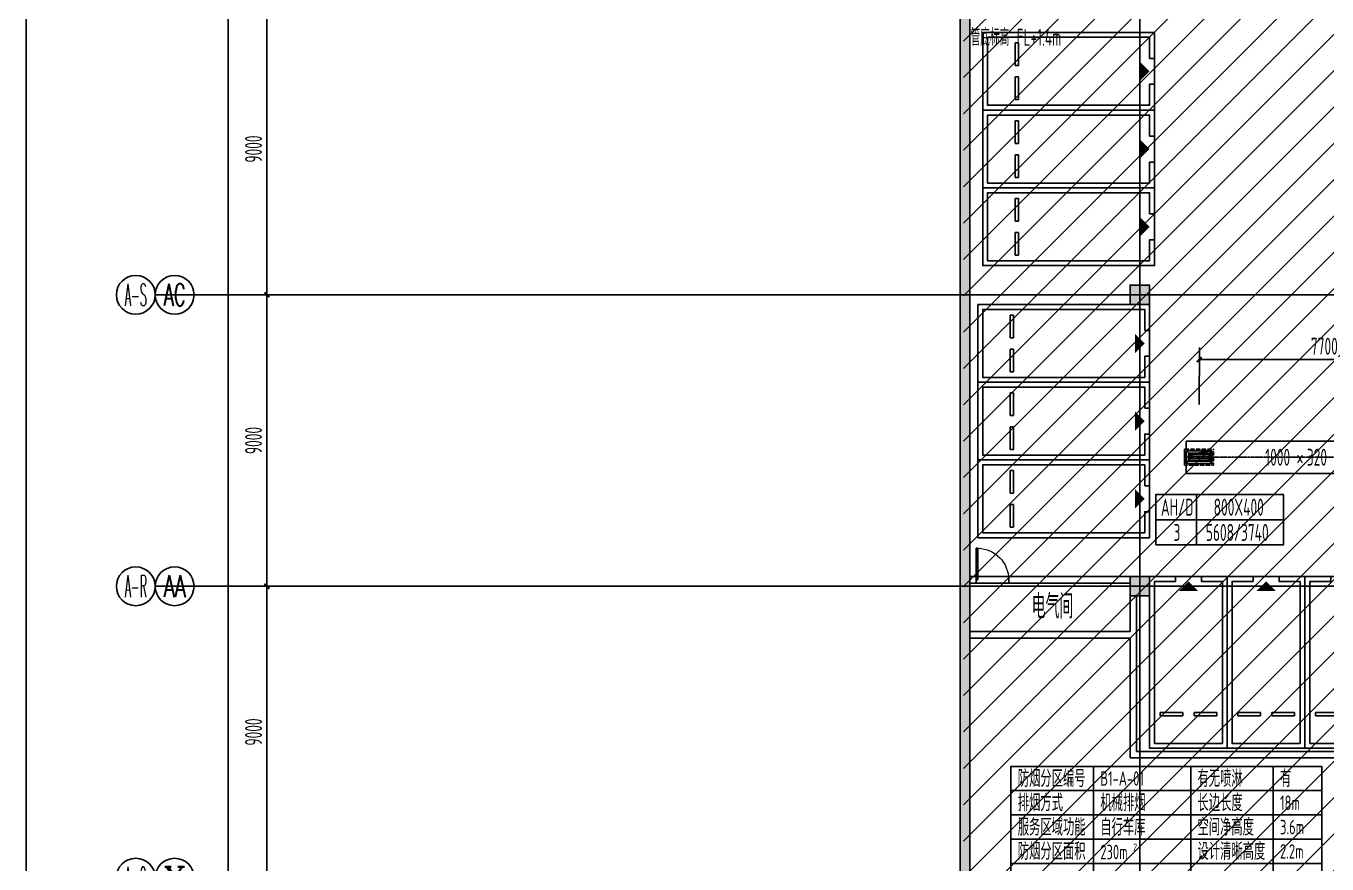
# Model space of a CAD drawing. Extents: x -20827274 to 1300756471, y -549375 to 3431892.
# Drawn here: x -124307 to -84129, y -246835 to -220962 of the extents above; entities that cross this region are included whole.
import ezdxf
from ezdxf.enums import TextEntityAlignment as Align

# ---------------------------------------------------------------- set-up
doc = ezdxf.new("R2010")
doc.units = 0
doc.header["$LTSCALE"] = 10
for name, pattern in [('CENTER2', [1.125, 0.75, -0.125, 0.125, -0.125]), ('DASH', [0.35, 0.25, -0.1]), ('暖附图底图$0$DASH', [0.35, 0.25, -0.1]), ('暖附图底图$0$DOTE', [2.42, 2, -0.2, 0.02, -0.2])]:
    doc.linetypes.add(name, pattern=pattern)
for name, color, linetype in [('1-zs', 3, 'Continuous'), ('1-标注暖通', 4, 'Continuous'), ('A-PUB_TITLE', 4, 'Continuous'), ('AXIS_TEXT', 7, 'Continuous'), ('DUCT-排烟中心线', 5, 'CENTER2'), ('DUCT-排烟标注', 3, 'Continuous'), ('DUCT-排烟法兰', 4, 'Continuous'), ('DUCT-排烟管', 2, 'Continuous'), ('DUCT-排烟管立管', 2, 'Continuous'), ('DUCT-排烟管端线', 4, 'Continuous'), ('DUCT-排风风口', 7, 'Continuous'), ('H-PUB_TAB', 7, 'Continuous'), ('H-TH_DIM', 3, 'Continuous'), ('Hvac-Hide', 8, 'DASH'), ('PUB_HATCH', 8, 'Continuous'), ('暖附图底图$0$00-停车位', 8, 'Continuous'), ('暖附图底图$0$1-标注暖通', 8, 'Continuous'), ('暖附图底图$0$A-COLUMN', 8, 'Continuous'), ('暖附图底图$0$A-ROOM_NAME', 8, 'Continuous'), ('暖附图底图$0$A-WALL', 8, 'Continuous'), ('暖附图底图$0$AXIS', 8, 'Continuous'), ('暖附图底图$0$AXIS_TEXT', 8, 'Continuous'), ('暖附图底图$0$DOTE', 8, 'Continuous'), ('暖附图底图$0$PUB_HATCH', 8, 'Continuous'), ('暖附图底图$0$WINDOW', 8, 'Continuous')]:
    doc.layers.add(name, color=color, linetype=linetype)
doc.layers.add('F-非人防区', color=105, linetype='Continuous', lineweight=15)
doc.styles.add('8B2_02', font='tssdeng.shx', dxfattribs={"width": 0.6, "bigfont": 'TSSDCHN.shx'})
doc.styles.add('8B2_02_T3', font='tssdeng.shx', dxfattribs={"width": 0.6, "bigfont": 'TSSDCHN.shx'})
doc.styles.add('_THVAC_PIPEDN', font='tssdeng.shx', dxfattribs={"width": 0.7, "height": 3.5, "bigfont": 'tssdchn.shx'})
doc.styles.add('COMPLEX', font='COMPLEX.shx', dxfattribs={"width": 0.65})
doc.styles.add('暖附图底图$0$8B2_02', font='tssdeng.shx', dxfattribs={"width": 0.6, "bigfont": 'TSSDCHN.shx'})
doc.styles.add('暖附图底图$0$8B2_02_T3', font='tssdeng.shx', dxfattribs={"width": 0.6, "bigfont": 'TSSDCHN.shx'})
doc.styles.add('暖附图底图$0$_TCH_AXIS', font='COMPLEX', dxfattribs={"bigfont": 'GBCBIG'})
doc.dimstyles.new('_TCH_ARCH&&150', dxfattribs={"dimtxt": 525, "dimasz": 150, "dimexe": 375, "dimexo": 450, "dimgap": 150, "dimtad": 1, "dimdec": 0, "dimrnd": 50, "dimzin": 0, "dimdsep": 46, "dimtxsty": '8B2_02_T3', "dimblk": 'ARCHTICK', "dimcen": 0.09, "dimclrt": 7, "dimazin": 2, "dimtfac": 1, "dimtdec": 0, "dimtix": 1, "dimtmove": 2, "dimatfit": 3, "dimfxl": 0, "dimtolj": 1, "dimtzin": 0, "dimarcsym": 0})
doc.dimstyles.new('暖附图底图$0$_TCH_ARCH&&150', dxfattribs={"dimtxt": 525, "dimasz": 150, "dimexe": 375, "dimexo": 450, "dimgap": 150, "dimtad": 1, "dimdec": 0, "dimrnd": 50, "dimzin": 0, "dimdsep": 46, "dimtxsty": '暖附图底图$0$8B2_02_T3', "dimblk": '暖附图底图$0$_ArchTick', "dimcen": 0.09, "dimclrt": 7, "dimazin": 2, "dimtfac": 1, "dimtdec": 0, "dimtix": 1, "dimtmove": 2, "dimatfit": 3, "dimfxl": 0, "dimtolj": 1, "dimtzin": 0, "dimarcsym": 0})

# ---------------------------------------------------------------- blocks, each defined once
blk = doc.blocks.new('$风口$00000108')
for p, q in [((-250, 135), (-190, 75)), ((-250, -135), (-250, 135)), ((200, 25), (-190, 25)), ((250, 135), (200, 75)), ((250, 135), (250, -135)), ((-250, -135), (-190, -75)), ((250, -135), (-250, -135)), ((200, -25), (-190, -25)), ((200, -75), (250, -135))]:
    blk.add_line(p, q)
at = {"linetype": 'Continuous'}
blk.add_line((250, 135), (-250, 135), dxfattribs=at)
at = {"lineweight": 40}
for p, q in [((-190, 75), (200, 75)), ((-190, -75), (-190, 75)), ((200, 75), (200, -75)), ((-190, -75), (200, -75))]:
    blk.add_line(p, q, dxfattribs=at)
blk = doc.blocks.new('暖附图底图$0$车位2400x5300')
at = {"layer": '暖附图底图$0$00-停车位', "color": 251}
for p, q in [((-875, -1000), (-175, -1000)), ((-875, -1100), (-875, -1000)), ((-875, -1100), (-175, -1100)), ((-175, -1100), (-175, -1000)), ((175, -1000), (875, -1000)), ((175, -1100), (175, -1000)), ((175, -1100), (875, -1100)), ((875, -1100), (875, -1000)), ((400, -5300), (-400, -5300))]:
    blk.add_line(p, q, dxfattribs=at)
blk.add_lwpolyline([(400, -5150), (400, -5300), (1200, -5300), (1200, 0), (-1200, 0), (-1200, -5300), (-400, -5300), (-400, -5150), (-1050, -5150), (-1050, -150), (1050, -150), (1050, -5150), (400, -5150)], dxfattribs=at)
blk.add_lwpolyline([(0, -5150, 0, 600, 0), (0, -4850, 600, 600, 0)], format="xyseb", dxfattribs=at)
blk = doc.blocks.new('_FZH')
blk.add_lwpolyline([(-0.5, -0.5), (0.5, -0.5), (0.5, 0.5), (-0.5, 0.5)], close=True)
at = {"layer": 'PUB_HATCH'}
blk.add_solid([(-0.5, -0.5), (0.5, -0.5), (-0.5, 0.5), (0.5, 0.5)], dxfattribs=at)
blk = doc.blocks.new('暖附图底图$0$$DorLib2D$00000001')
for p, q in [((0.45, 0.975), (0.5, 0.975)), ((0.45, 0), (0.45, 0.975)), ((0.5, 0), (0.5, 0.975)), ((0.5, 0), (0.45, 0))]:
    blk.add_line(p, q)
at = {"lineweight": 13}
blk.add_arc((0.475, 0), 0.975, 91.4693, 180, dxfattribs=at)
blk = doc.blocks.new('_AXISO')
blk.add_circle((0, 0), 0.5)
at = {"layer": 'AXIS_TEXT', "style": 'COMPLEX', "width": 1.041667}
blk.add_attdef('A', text='', height=0.56, dxfattribs=at).set_placement((-0.25, -0.28), (0.25, -0.28), align=Align.FIT)
blk = doc.blocks.new('暖附图底图$0$_ArchTick')
at = {"color": 0, "linetype": 'ByBlock', "const_width": 0.4}
blk.add_lwpolyline([(-0.5, -0.5), (0.5, 0.5)], dxfattribs=at)
blk = doc.blocks.new('*D3182')
at = {"layer": 'Defpoints', "color": 0, "transparency": 16777216}
for p in [(-118067, -175260), (-113117, -175260), (-113117, -376260)]:
    blk.add_point(p, dxfattribs=at)
at = {"layer": '暖附图底图$0$AXIS', "color": 0, "lineweight": -2, "transparency": 16777216}
for p, q in [((-113567, -175260), (-118442, -175260)), ((-118067, -376260), (-118067, -175260)), ((-113567, -376260), (-118442, -376260))]:
    blk.add_line(p, q, dxfattribs=at)
at = {"layer": '暖附图底图$0$AXIS', "color": 0, "lineweight": -2, "transparency": 16777216, "xscale": 150, "yscale": 150, "zscale": 150}
for p, rotation in [((-118067, -175260), 90), ((-118067, -376260), 270)]:
    blk.add_blockref('暖附图底图$0$_ArchTick', p, dxfattribs=dict(at, rotation=rotation))
at = {"layer": '暖附图底图$0$AXIS', "color": 7, "transparency": 16777216, "insert": (-118480, -275760), "char_height": 525, "attachment_point": 5, "rotation": 90, "style": '暖附图底图$0$8B2_02_T3'}
blk.add_mtext('\\A1;201000', dxfattribs=at)
blk = doc.blocks.new('*D3198')
at = {"layer": 'Defpoints', "color": 0, "transparency": 16777216}
for p in [(-116867, -238260), (-113117, -238260), (-113117, -247260)]:
    blk.add_point(p, dxfattribs=at)
at = {"layer": '暖附图底图$0$AXIS', "color": 0, "lineweight": -2, "transparency": 16777216}
for p, q in [((-113567, -238260), (-117242, -238260)), ((-116867, -247260), (-116867, -238260)), ((-113567, -247260), (-117242, -247260))]:
    blk.add_line(p, q, dxfattribs=at)
at = {"layer": '暖附图底图$0$AXIS', "color": 0, "lineweight": -2, "transparency": 16777216, "xscale": 150, "yscale": 150, "zscale": 150}
for p, rotation in [((-116867, -238260), 90), ((-116867, -247260), 270)]:
    blk.add_blockref('暖附图底图$0$_ArchTick', p, dxfattribs=dict(at, rotation=rotation))
at = {"layer": '暖附图底图$0$AXIS', "color": 7, "transparency": 16777216, "insert": (-117280, -242760), "char_height": 525, "attachment_point": 5, "rotation": 90, "style": '暖附图底图$0$8B2_02_T3'}
blk.add_mtext('\\A1;9000', dxfattribs=at)
blk = doc.blocks.new('*D3199')
at = {"layer": 'Defpoints', "color": 0, "transparency": 16777216}
for p in [(-116867, -229260), (-113117, -229260), (-113117, -238260)]:
    blk.add_point(p, dxfattribs=at)
at = {"layer": '暖附图底图$0$AXIS', "color": 0, "lineweight": -2, "transparency": 16777216}
for p, q in [((-113567, -229260), (-117242, -229260)), ((-116867, -238260), (-116867, -229260)), ((-113567, -238260), (-117242, -238260))]:
    blk.add_line(p, q, dxfattribs=at)
at = {"layer": '暖附图底图$0$AXIS', "color": 0, "lineweight": -2, "transparency": 16777216, "xscale": 150, "yscale": 150, "zscale": 150}
for p, rotation in [((-116867, -229260), 90), ((-116867, -238260), 270)]:
    blk.add_blockref('暖附图底图$0$_ArchTick', p, dxfattribs=dict(at, rotation=rotation))
at = {"layer": '暖附图底图$0$AXIS', "color": 7, "transparency": 16777216, "insert": (-117280, -233760), "char_height": 525, "attachment_point": 5, "rotation": 90, "style": '暖附图底图$0$8B2_02_T3'}
blk.add_mtext('\\A1;9000', dxfattribs=at)
blk = doc.blocks.new('*D3200')
at = {"layer": 'Defpoints', "color": 0, "transparency": 16777216}
for p in [(-116867, -220260), (-113117, -220260), (-113117, -229260)]:
    blk.add_point(p, dxfattribs=at)
at = {"layer": '暖附图底图$0$AXIS', "color": 0, "lineweight": -2, "transparency": 16777216}
for p, q in [((-113567, -220260), (-117242, -220260)), ((-116867, -229260), (-116867, -220260)), ((-113567, -229260), (-117242, -229260))]:
    blk.add_line(p, q, dxfattribs=at)
at = {"layer": '暖附图底图$0$AXIS', "color": 0, "lineweight": -2, "transparency": 16777216, "xscale": 150, "yscale": 150, "zscale": 150}
for p, rotation in [((-116867, -220260), 90), ((-116867, -229260), 270)]:
    blk.add_blockref('暖附图底图$0$_ArchTick', p, dxfattribs=dict(at, rotation=rotation))
at = {"layer": '暖附图底图$0$AXIS', "color": 7, "transparency": 16777216, "insert": (-117280, -224760), "char_height": 525, "attachment_point": 5, "rotation": 90, "style": '暖附图底图$0$8B2_02_T3'}
blk.add_mtext('\\A1;9000', dxfattribs=at)
blk = doc.blocks.new('*D3327')
at = {"layer": 'Defpoints', "color": 0, "transparency": 16777216}
for p in [(-118067, -167810), (-113117, -167810), (-113117, -376260)]:
    blk.add_point(p, dxfattribs=at)
at = {"layer": '暖附图底图$0$AXIS', "color": 0, "lineweight": -2, "transparency": 16777216}
for p, q in [((-113567, -167810), (-118442, -167810)), ((-118067, -376260), (-118067, -167810)), ((-113567, -376260), (-118442, -376260))]:
    blk.add_line(p, q, dxfattribs=at)
at = {"layer": '暖附图底图$0$AXIS', "color": 0, "lineweight": -2, "transparency": 16777216, "xscale": 150, "yscale": 150, "zscale": 150}
for p, rotation in [((-118067, -167810), 90), ((-118067, -376260), 270)]:
    blk.add_blockref('暖附图底图$0$_ArchTick', p, dxfattribs=dict(at, rotation=rotation))
at = {"layer": '暖附图底图$0$AXIS', "color": 7, "transparency": 16777216, "insert": (-118480, -272035), "char_height": 525, "attachment_point": 5, "rotation": 90, "style": '暖附图底图$0$8B2_02_T3'}
blk.add_mtext('\\A1;208450', dxfattribs=at)
blk = doc.blocks.new('*D3343')
at = {"layer": 'Defpoints', "color": 0, "transparency": 16777216}
for p in [(-116867, -238260), (-113117, -238260), (-113117, -247260)]:
    blk.add_point(p, dxfattribs=at)
at = {"layer": '暖附图底图$0$AXIS', "color": 0, "lineweight": -2, "transparency": 16777216}
for p, q in [((-113567, -238260), (-117242, -238260)), ((-116867, -247260), (-116867, -238260)), ((-113567, -247260), (-117242, -247260))]:
    blk.add_line(p, q, dxfattribs=at)
at = {"layer": '暖附图底图$0$AXIS', "color": 0, "lineweight": -2, "transparency": 16777216, "xscale": 150, "yscale": 150, "zscale": 150}
for p, rotation in [((-116867, -238260), 90), ((-116867, -247260), 270)]:
    blk.add_blockref('暖附图底图$0$_ArchTick', p, dxfattribs=dict(at, rotation=rotation))
at = {"layer": '暖附图底图$0$AXIS', "color": 7, "transparency": 16777216, "insert": (-117280, -242760), "char_height": 525, "attachment_point": 5, "rotation": 90, "style": '暖附图底图$0$8B2_02_T3'}
blk.add_mtext('\\A1;9000', dxfattribs=at)
blk = doc.blocks.new('*D3344')
at = {"layer": 'Defpoints', "color": 0, "transparency": 16777216}
for p in [(-116867, -229260), (-113117, -229260), (-113117, -238260)]:
    blk.add_point(p, dxfattribs=at)
at = {"layer": '暖附图底图$0$AXIS', "color": 0, "lineweight": -2, "transparency": 16777216}
for p, q in [((-113567, -229260), (-117242, -229260)), ((-116867, -238260), (-116867, -229260)), ((-113567, -238260), (-117242, -238260))]:
    blk.add_line(p, q, dxfattribs=at)
at = {"layer": '暖附图底图$0$AXIS', "color": 0, "lineweight": -2, "transparency": 16777216, "xscale": 150, "yscale": 150, "zscale": 150}
for p, rotation in [((-116867, -229260), 90), ((-116867, -238260), 270)]:
    blk.add_blockref('暖附图底图$0$_ArchTick', p, dxfattribs=dict(at, rotation=rotation))
at = {"layer": '暖附图底图$0$AXIS', "color": 7, "transparency": 16777216, "insert": (-117280, -233760), "char_height": 525, "attachment_point": 5, "rotation": 90, "style": '暖附图底图$0$8B2_02_T3'}
blk.add_mtext('\\A1;9000', dxfattribs=at)
blk = doc.blocks.new('*D3345')
at = {"layer": 'Defpoints', "color": 0, "transparency": 16777216}
for p in [(-116867, -220260), (-113117, -220260), (-113117, -229260)]:
    blk.add_point(p, dxfattribs=at)
at = {"layer": '暖附图底图$0$AXIS', "color": 0, "lineweight": -2, "transparency": 16777216}
for p, q in [((-113567, -220260), (-117242, -220260)), ((-116867, -229260), (-116867, -220260)), ((-113567, -229260), (-117242, -229260))]:
    blk.add_line(p, q, dxfattribs=at)
at = {"layer": '暖附图底图$0$AXIS', "color": 0, "lineweight": -2, "transparency": 16777216, "xscale": 150, "yscale": 150, "zscale": 150}
for p, rotation in [((-116867, -220260), 90), ((-116867, -229260), 270)]:
    blk.add_blockref('暖附图底图$0$_ArchTick', p, dxfattribs=dict(at, rotation=rotation))
at = {"layer": '暖附图底图$0$AXIS', "color": 7, "transparency": 16777216, "insert": (-117280, -224760), "char_height": 525, "attachment_point": 5, "rotation": 90, "style": '暖附图底图$0$8B2_02_T3'}
blk.add_mtext('\\A1;9000', dxfattribs=at)
blk = doc.blocks.new('_ArchTick')
at = {"color": 0, "linetype": 'ByBlock', "const_width": 0.4}
blk.add_lwpolyline([(-0.5, -0.5), (0.5, 0.5)], dxfattribs=at)
blk = doc.blocks.new('*D1154')
at = {"layer": 'Defpoints', "color": 0, "transparency": 16777216}
for p in [(-80350, -231262), (-88072, -233098), (-80351, -233101)]:
    blk.add_point(p, dxfattribs=at)
at = {"layer": 'H-TH_DIM', "color": 0, "lineweight": -2, "transparency": 16777216}
for p, q in [((-88072, -232648), (-88071, -230884)), ((-80351, -232651), (-80350, -230887)), ((-88072, -231259), (-80350, -231262))]:
    blk.add_line(p, q, dxfattribs=at)
at = {"layer": 'H-TH_DIM', "color": 0, "lineweight": -2, "transparency": 16777216, "xscale": 150, "yscale": 150, "zscale": 150}
for p, rotation in [((-88072, -231259), 179.9752337969322), ((-80350, -231262), 359.9752337969322)]:
    blk.add_blockref('_ArchTick', p, dxfattribs=dict(at, rotation=rotation))
at = {"layer": 'H-TH_DIM', "color": 7, "transparency": 16777216, "insert": (-84211, -230848), "char_height": 525, "attachment_point": 5, "rotation": 359.9752, "style": '8B2_02_T3'}
blk.add_mtext('\\A1;7700', dxfattribs=at)
blk = doc.blocks.new('暖附图底图$0$AFSFCS')
at = {"layer": '暖附图底图$0$PUB_HATCH'}
blk.add_hatch(color=256, dxfattribs=at).paths.add_polyline_path([(-95158.6, -220260.4), (-95458.6, -220260.4), (-95458.6, -287560.4), (-95158.6, -287560.4)])
at = {"layer": '暖附图底图$0$A-WALL'}
for p, q in [((-95458.6, -220260.4), (-95458.6, -287560.4)), ((-95158.6, -220260.4), (-95158.6, -287560.4)), ((-94958.6, -237960.4), (-95158.6, -237960.4)), ((-95158.6, -237960.4), (-95158.6, -238160.4)), ((-95158.6, -238160.4), (-94958.6, -238160.4)), ((-94958.6, -238160.4), (-94958.6, -237960.4)), ((-90208.6, -237960.4), (-93958.6, -237960.4)), ((-93958.6, -237960.4), (-93958.6, -238160.4)), ((-93958.6, -238160.4), (-90208.6, -238160.4)), ((-90208.6, -238560.4), (-90208.6, -239660.4)), ((-90008.6, -238560.4), (-90008.6, -239760.4)), ((-90208.6, -239660.4), (-95158.6, -239660.4)), ((-95158.6, -239860.4), (-95158.6, -239660.4)), ((-90008.6, -239760.4), (-90008.6, -243360.4)), ((-90208.6, -239860.4), (-95158.6, -239860.4)), ((-90208.6, -239860.4), (-90208.6, -243560.4)), ((-90008.6, -243360.4), (-79008.6, -243360.4)), ((-90208.6, -243560.4), (-79208.6, -243560.4))]:
    blk.add_line(p, q, dxfattribs=at)
at = {"layer": '暖附图底图$0$AXIS'}
for p, q in [((-113117.3, -229260.4), (-120317.3, -229260.4)), ((-113117.3, -229260.4), (-119117.3, -229260.4)), ((-113117.3, -238260.4), (-120317.3, -238260.4)), ((-113117.3, -238260.4), (-119117.3, -238260.4))]:
    blk.add_line(p, q, dxfattribs=at)
at = {"layer": '暖附图底图$0$DOTE', "color": 127, "linetype": '暖附图底图$0$DOTE', "ltscale": 1.5}
for p, q in [((-95158.6, -155629.3), (-95158.6, -385768.2)), ((-89908.6, -155629.3), (-89908.6, -385768.2))]:
    blk.add_line(p, q, dxfattribs=at)
at = {"layer": '暖附图底图$0$DOTE', "color": 16, "linetype": '暖附图底图$0$DOTE', "ltscale": 1.5}
for p, q in [((-113117.3, -229260.4), (10791.4, -229260.4)), ((-113117.3, -238260.4), (10791.4, -238260.4))]:
    blk.add_line(p, q, dxfattribs=at)
at = {"layer": '暖附图底图$0$WINDOW'}
for p, q in [((-93958.6, -237960.4), (-94958.6, -237960.4)), ((-93958.6, -238160.4), (-94958.6, -238160.4))]:
    blk.add_line(p, q, dxfattribs=at)
at = {"layer": '暖附图底图$0$00-停车位'}
for p, rotation in [((-94758.6, -222360.4), 89.99999999229208), ((-94758.6, -224760.4), 89.99999999229208), ((-94758.6, -227160.4), 89.99999999229208), ((-94908.6, -230760.4), 89.99999999229208), ((-94908.6, -233160.4), 89.99999999229208), ((-94908.6, -235560.4), 89.99999999229208), ((-88408.6, -243260.4), 180), ((-86008.6, -243260.4), 180), ((-83608.6, -243260.4), 180)]:
    blk.add_blockref('暖附图底图$0$车位2400x5300', p, dxfattribs=dict(at, rotation=rotation))
at = {"layer": '暖附图底图$0$A-COLUMN', "xscale": 600, "yscale": 600, "zscale": 600, "rotation": 90}
for p in [(-89908.6, -229260.4), (-89908.6, -238260.4)]:
    blk.add_blockref('_FZH', p, dxfattribs=at)
at = {"layer": '暖附图底图$0$AXIS'}
ref = blk.add_blockref('_AXISO', (-120917.3, -229260.4), dxfattribs=dict(at, xscale=1200, yscale=1200, zscale=1200))
ref.add_attrib('A', 'A-S', dxfattribs={"layer": '暖附图底图$0$AXIS_TEXT', "height": 678.82, "style": '暖附图底图$0$_TCH_AXIS', "width": 0.344262}).set_placement((-121256.7, -229599.8), (-120577.9, -229599.8), align=Align.FIT)
ref = blk.add_blockref('_AXISO', (-119717.3, -229260.4), dxfattribs=dict(at, xscale=1200, yscale=1200, zscale=1200))
ref.add_attrib('A', 'AC', dxfattribs={"layer": '暖附图底图$0$AXIS_TEXT', "height": 678.82, "style": '暖附图底图$0$_TCH_AXIS', "width": 0.583333}).set_placement((-120056.7, -229599.8), (-119377.9, -229599.8), align=Align.FIT)
ref = blk.add_blockref('_AXISO', (-120917.3, -238260.4), dxfattribs=dict(at, xscale=1200, yscale=1200, zscale=1200))
ref.add_attrib('A', 'A-R', dxfattribs={"layer": '暖附图底图$0$AXIS_TEXT', "height": 678.82, "style": '暖附图底图$0$_TCH_AXIS', "width": 0.323077}).set_placement((-121256.7, -238599.8), (-120577.9, -238599.8), align=Align.FIT)
ref = blk.add_blockref('_AXISO', (-119717.3, -238260.4), dxfattribs=dict(at, xscale=1200, yscale=1200, zscale=1200))
ref.add_attrib('A', 'AA', dxfattribs={"layer": '暖附图底图$0$AXIS_TEXT', "height": 678.82, "style": '暖附图底图$0$_TCH_AXIS', "width": 0.538462}).set_placement((-120056.7, -238599.8), (-119377.9, -238599.8), align=Align.FIT)
ref = blk.add_blockref('_AXISO', (-120917.3, -247260.4), dxfattribs=dict(at, xscale=1200, yscale=1200, zscale=1200))
ref.add_attrib('A', 'A-Q', dxfattribs={"layer": '暖附图底图$0$AXIS_TEXT', "height": 678.82, "style": '暖附图底图$0$_TCH_AXIS', "width": 0.333333}).set_placement((-121256.7, -247599.8), (-120577.9, -247599.8), align=Align.FIT)
ref = blk.add_blockref('_AXISO', (-119717.3, -247260.4), dxfattribs=dict(at, xscale=1200, yscale=1200, zscale=1200))
ref.add_attrib('A', 'X', dxfattribs={"layer": '暖附图底图$0$AXIS_TEXT', "height": 678.8, "style": '暖附图底图$0$_TCH_AXIS', "width": 1.166667}).set_placement((-120056.7, -247599.8), (-119377.9, -247599.8), align=Align.FIT)
at = {"layer": '暖附图底图$0$WINDOW', "xscale": 1000, "yscale": -1000, "zscale": 200, "rotation": 180}
blk.add_blockref('暖附图底图$0$$DorLib2D$00000001', (-94458.6, -238060.4), dxfattribs=at)
at = {"layer": '暖附图底图$0$A-ROOM_NAME', "style": '暖附图底图$0$8B2_02', "width": 0.6}
blk.add_text('电气间', height=750, dxfattribs=at).set_placement((-93248.5, -239258.6))
at = {"layer": '暖附图底图$0$AXIS'}
for p1, p2, distance, picture, middle in [((-113117.3, -376260.4), (-113117.3, -167810.4), 4950, '*D3327', (-118479.8, -272035.4)), ((-113117.3, -376260.4), (-113117.3, -175260.4), 4950, '*D3182', (-118479.8, -275760.4)), ((-113117.3, -229260.4), (-113117.3, -220260.4), 3750, '*D3200', (-117279.8, -224760.4)), ((-113117.3, -229260.4), (-113117.3, -220260.4), 3750, '*D3345', (-117279.8, -224760.4)), ((-113117.3, -238260.4), (-113117.3, -229260.4), 3750, '*D3199', (-117279.8, -233760.4)), ((-113117.3, -238260.4), (-113117.3, -229260.4), 3750, '*D3344', (-117279.8, -233760.4)), ((-113117.3, -247260.4), (-113117.3, -238260.4), 3750, '*D3198', (-117279.8, -242760.4)), ((-113117.3, -247260.4), (-113117.3, -238260.4), 3750, '*D3343', (-117279.8, -242760.4))]:
    dim = blk.add_aligned_dim(p1=p1, p2=p2, distance=distance, dimstyle='暖附图底图$0$_TCH_ARCH&&150', dxfattribs=at)
    dim.commit()
    dim.dimension.update_dxf_attribs({"geometry": picture, "text_midpoint": middle})
blk = doc.blocks.new('暖附图底图')
at = {"layer": '暖附图底图$0$1-标注暖通', "linetype": '暖附图底图$0$DASH'}
blk.add_blockref('暖附图底图$0$AFSFCS', (500000, 0), dxfattribs=at)

msp = doc.modelspace()

# ---------------------------------------------------------------- hatches: boundary and pattern name
at = {"layer": 'F-非人防区'}
h = msp.add_hatch(dxfattribs=at)
h.set_pattern_fill('ANSI31', color=8, scale=500)
h.set_pattern_definition([(45, (-67108.6, 126739.6), (-561.266, 561.266), [])])
edge = h.paths.add_edge_path()
edge.add_line((26041.4, -160910.4), (26041.4, -174910.4))
edge.add_line((26041.4, -174910.4), (44466.4, -174910.4))
edge.add_line((44466.4, -174910.4), (44466.4, -230535.4))
edge.add_line((44466.4, -230535.4), (29591.4, -230535.4))
edge.add_line((29591.4, -230535.4), (29591.4, -228585.4))
edge.add_line((29591.4, -228585.4), (32466.4, -228585.4))
edge.add_line((32466.4, -228585.4), (32466.4, -223185.4))
edge.add_line((32466.4, -223185.4), (6116.4, -223185.4))
edge.add_line((6116.4, -223185.4), (6116.4, -236210.4))
edge.add_line((6116.4, -236210.4), (5916.4, -236210.4))
edge.add_line((5916.4, -236210.4), (5921.1, -289912.2))
edge.add_line((5921.1, -289912.2), (35191.4, -289912.2))
edge.add_line((35191.4, -289912.2), (35191.4, -296310.4))
edge.add_line((35191.4, -296310.4), (35041.4, -296310.4))
edge.add_line((35041.4, -296310.4), (35041.4, -296910.4))
edge.add_line((35041.4, -296910.4), (35641.4, -296910.4))
edge.add_line((35641.4, -296910.4), (44736.4, -305099.6))
edge.add_line((44736.4, -305099.6), (22456.5, -329844))
edge.add_line((22456.5, -329844), (22456.5, -340006.4))
edge.add_line((22456.5, -340006.4), (-13248.1, -379660.4))
edge.add_line((-13248.1, -379660.4), (-90108.6, -379660.4))
edge.add_line((-90108.6, -379660.4), (-90108.6, -373660.4))
edge.add_line((-90108.6, -373660.4), (-91358.6, -373660.4))
edge.add_arc((-91358.6, -361660.4), 12000, 180, 270, ccw=False)
edge.add_line((-103358.6, -361660.4), (-103358.6, -333450.4))
edge.add_line((-103358.6, -333450.4), (-95358.6, -333436.6))
edge.add_line((-95358.6, -333436.6), (-95358.6, -160610.4))
edge.add_line((-95358.6, -160610.4), (-86333.4, -160610.4))
edge.add_line((-86333.4, -160610.4), (-86333.6, -149790))
edge.add_line((-86333.6, -149790), (-73433.4, -149790))
edge.add_line((-73433.4, -149790), (-73433.4, -160610.4))
edge.add_line((-73433.4, -160610.4), (26041.4, -160910.4))

# ---------------------------------------------------------------- linework, layer by layer
at = {"layer": '1-标注暖通'}
msp.add_lwpolyline([(-89410.1, -236982), (-85474.1, -236982), (-85474.1, -235423.2), (-89410.1, -235423.2)], close=True, dxfattribs=at)
for points in [[(-88157.6, -235423.2), (-88157.6, -236982)], [(-89410.1, -236213.6), (-85474.1, -236213.6)]]:
    msp.add_lwpolyline(points, dxfattribs=at)
at = {"layer": 'A-PUB_TITLE'}
msp.add_lwpolyline([(172693.4, -61755.5), (172693.4, -481755.5), (-124306.6, -481755.5), (-124306.6, -61755.5)], close=True, dxfattribs=at)
at = {"layer": 'DUCT-排烟中心线'}
msp.add_line((-81651.3, -234275.9), (-87650.4, -234275.9), dxfattribs=at)
at = {"layer": 'DUCT-排烟法兰'}
for p, q in [((-88525.4, -234030.9), (-88525.4, -234520.9)), ((-88480.4, -234030.9), (-88525.4, -234030.9)), ((-88525.4, -234520.9), (-88480.4, -234520.9))]:
    msp.add_line(p, q, dxfattribs=at)
at = {"layer": 'DUCT-排烟法兰', "color": 18, "true_color": 0x000000}
for p in [(-88080.4, -234275.9, -0.1), (-88080.4, -234275.9, 0.1)]:
    msp.add_point(p, dxfattribs=at)
at = {"layer": 'DUCT-排烟管'}
for p, q in [((-81651.3, -233775.9), (-88480.4, -233775.9)), ((-88480.4, -233775.9), (-88480.4, -234045.9)), ((-88480.4, -234505.9), (-88480.4, -234775.9)), ((-88480.4, -234775.9), (-81651.3, -234775.9))]:
    msp.add_line(p, q, dxfattribs=at)
at = {"layer": 'DUCT-排烟管立管'}
for p, q in [((-87680.4, -234075.9), (-88480.4, -234075.9)), ((-88480.4, -234075.9), (-88480.4, -234475.9)), ((-87680.4, -234475.9), (-87680.4, -234075.9)), ((-88480.4, -234475.9), (-87680.4, -234475.9))]:
    msp.add_line(p, q, dxfattribs=at)
at = {"layer": 'DUCT-排烟管端线'}
for p, q in [((-88480.4, -234475.9), (-88280.4, -234175.9)), ((-88280.4, -234175.9), (-87680.4, -234075.9))]:
    msp.add_line(p, q, dxfattribs=at)
at = {"layer": 'H-PUB_TAB'}
msp.add_lwpolyline([(-93889, -247571.5), (-84289, -247571.5), (-84289, -243821.5), (-93889, -243821.5)], close=True, dxfattribs=at)
for points in [[(-91339, -243821.5), (-91339, -247571.5)], [(-88339, -243821.5), (-88339, -247571.5)], [(-85789, -243821.5), (-85789, -247571.5)], [(-93889, -244571.5), (-84289, -244571.5)], [(-93889, -245321.5), (-84289, -245321.5)], [(-93889, -246071.5), (-84289, -246071.5)], [(-93889, -246821.5), (-84289, -246821.5)]]:
    msp.add_lwpolyline(points, dxfattribs=at)
at = {"layer": 'Hvac-Hide'}
for p, q in [((-87635.4, -234030.9), (-88480.4, -234030.9)), ((-88480.4, -234075.9), (-88480.4, -234475.9)), ((-87635.4, -234520.9), (-87635.4, -234030.9)), ((-87680.4, -234275.9), (-88480.4, -234275.9)), ((-88480.4, -234520.9), (-87635.4, -234520.9))]:
    msp.add_line(p, q, dxfattribs=at)

# ---------------------------------------------------------------- block references
at = {"layer": '1-zs'}
msp.add_blockref('暖附图底图', (-500000, 0), dxfattribs=at)
at = {"layer": 'DUCT-排风风口', "xscale": 1.6, "yscale": 1.481481481481482, "rotation": 359.9999999999999}
msp.add_blockref('$风口$00000108', (-88080.4, -234275.9, 2600), dxfattribs=at)

# ---------------------------------------------------------------- texts
at = {"layer": '1-标注暖通', "style": '8B2_02', "width": 0.6}
for s, p in [('管底标高', (-95136.4, -221572.9)), ('FL+1.4m', (-93717.6, -221572.9)), ('AH/D', (-89256.3, -236080.9)), ('800X400', (-87627.6, -236080.9)), ('3', (-88868.7, -236860.3)), ('5608/3740', (-87869.9, -236860.3))]:
    msp.add_text(s, height=525, dxfattribs=at).set_placement(p)
at = {"layer": 'DUCT-排烟标注', "style": '8B2_02', "width": 0.6}
for s, p in [('1000', (-86035.1, -234538.4, 500)), ('×', (-85065.9, -234538.4, 500)), ('320', (-84750.9, -234538.4, 500))]:
    msp.add_text(s, height=525, dxfattribs=at).set_placement(p)
at = {"layer": 'H-PUB_TAB', "style": '_THVAC_PIPEDN'}
for s, height, width, p in [('防烟分区编号', 525, 0.7, (-93679, -244459)), ('B1-A-01', 446.25, 0.658824, (-91129, -244419.6)), ('有无喷淋', 525, 0.7, (-88129, -244459)), ('有', 525, 0.7, (-85579, -244459)), ('排烟方式', 525, 0.7, (-93679, -245209)), ('机械排烟', 525, 0.7, (-91129, -245209)), ('长边长度', 525, 0.7, (-88129, -245209)), ('18m', 446.25, 0.658824, (-85579, -245169.6)), ('服务区域功能', 525, 0.7, (-93679, -245959)), ('自行车库', 525, 0.7, (-91129, -245959)), ('空间净高度', 525, 0.7, (-88129, -245959)), ('3.6m', 446.25, 0.658824, (-85579, -245919.6)), ('防烟分区面积', 525, 0.7, (-93679, -246709)), ('230m', 446.25, 0.658824, (-91129, -246689.3)), ('2', 223.1, 0.658824, (-90111.3, -246426.8)), ('设计清晰高度', 525, 0.7, (-88129, -246709)), ('2.2m', 446.25, 0.658824, (-85579, -246669.6))]:
    msp.add_text(s, height=height, dxfattribs=dict(at, width=width)).set_placement(p)

# ---------------------------------------------------------------- dimensions: what is measured, and where the dimension line sits
at = {"layer": 'H-TH_DIM'}
dim = msp.add_aligned_dim(p1=(-88072.4, -233097.6), p2=(-80351.1, -233100.9), distance=1839, dimstyle='_TCH_ARCH&&150', dxfattribs=at)
dim.commit()
dim.dimension.update_dxf_attribs({"geometry": '*D1154', "text_midpoint": (-84210.8, -230847.8)})

doc.saveas('drawing.dxf')
